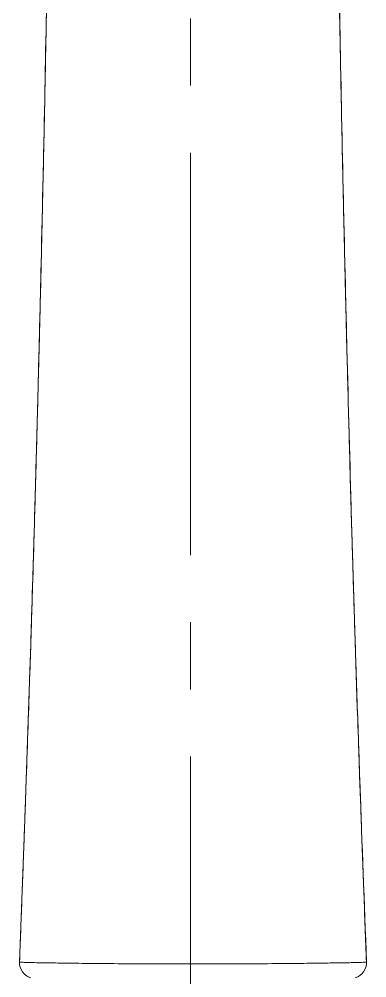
# Model space of a CAD drawing. Extents: x 900 to 2324, y -1513 to 827.
# Drawn here: x 1651.8 to 1684.7, y 394.4 to 485.2 of the extents above; entities that cross this region are included whole.
import ezdxf

# ---------------------------------------------------------------- set-up
doc = ezdxf.new("R2010")
doc.units = 0
doc.header["$LTSCALE"] = 4
doc.header["$MEASUREMENT"] = 0
doc.linetypes.add('CENTER2', pattern=[28.575, 19.05, -3.175, 3.175, -3.175])
doc.layers.add('1', color=7, linetype='CONTINUOUS')
doc.layers.add('Cneter', color=1, linetype='CENTER2', lineweight=13)

msp = doc.modelspace()

# ---------------------------------------------------------------- linework, layer by layer
at = {"layer": '1', "color": 7, "linetype": 'Continuous', "lineweight": 13}
msp.add_line((1651.874, 395.944), (1651.868, 395.943), dxfattribs=at)
at = {"layer": '1', "color": 7, "linetype": 'Continuous', "lineweight": 18}
msp.add_line((1684.676, 395.943), (1684.671, 395.944), dxfattribs=at)
for centre, major_axis, start_param, end_param in [((1653.366, 395.885), (0.339, 1.461), 1.760247, 3.078028), ((1683.179, 395.885), (-0.339, 1.461), 3.205157, 4.522938)]:
    msp.add_ellipse(centre, major_axis=major_axis, ratio=0.998873, start_param=start_param, end_param=end_param, dxfattribs=at)
for points, knots in [([(1654.786, 514.88), (1654.776, 513.473), (1654.745, 509.507), (1654.669, 502.304), (1654.518, 491.687), (1654.275, 478.164), (1653.961, 463.713), (1653.674, 452.049), (1653.444, 443.249), (1653.204, 434.696), (1652.852, 423.234), (1652.398, 409.943), (1652.039, 400.44), (1651.868, 395.943)], [0, 0, 0, 0, 0.04114, 0.114398, 0.202128, 0.329324, 0.467621, 0.566225, 0.617062, 0.682316, 0.773565, 0.892831, 1, 1, 1, 1]), ([(1654.769, 512.339), (1654.761, 511.324), (1654.742, 509.055), (1654.707, 505.641), (1654.667, 502.266), (1654.627, 499.184), (1654.586, 496.265), (1654.542, 493.336), (1654.494, 490.38), (1654.419, 485.942), (1654.309, 479.961), (1654.155, 472.377), (1653.986, 464.772), (1653.806, 457.189), (1653.619, 449.756), (1653.427, 442.552), (1653.271, 437.053), (1653.151, 433.019), (1653.063, 430.101), (1652.955, 426.649), (1652.826, 422.65), (1652.676, 418.135), (1652.504, 413.111), (1652.308, 407.584), (1652.097, 401.803), (1651.949, 397.864), (1651.875, 395.944)], [0, 0, 0, 0, 0.029961, 0.066537, 0.09853, 0.12594, 0.153106, 0.17966, 0.206525, 0.2337, 0.299572, 0.365841, 0.432218, 0.495649, 0.558948, 0.619591, 0.675719, 0.695502, 0.719435, 0.747804, 0.780603, 0.817823, 0.85867, 0.903758, 0.953076, 1, 1, 1, 1]), ([(1684.67, 395.944), (1684.587, 398.116), (1684.423, 402.462), (1684.196, 408.713), (1683.995, 414.425), (1683.828, 419.324), (1683.693, 423.425), (1683.58, 426.97), (1683.478, 430.241), (1683.379, 433.506), (1683.236, 438.352), (1683.057, 444.762), (1682.85, 452.684), (1682.661, 460.432), (1682.486, 467.976), (1682.331, 475.201), (1682.196, 482.04), (1682.105, 487.141), (1682.043, 490.822), (1682.001, 493.458), (1681.955, 496.544), (1681.906, 500.073), (1681.857, 503.999), (1681.812, 508.146), (1681.787, 510.943), (1681.776, 512.329)], [0, 0, 0, 0, 0.053068, 0.106225, 0.152842, 0.1929, 0.226384, 0.253585, 0.280159, 0.307049, 0.334253, 0.400178, 0.466478, 0.532857, 0.596297, 0.659604, 0.720253, 0.776356, 0.796087, 0.819949, 0.848258, 0.881011, 0.91821, 0.95907, 1, 1, 1, 1]), ([(1681.777, 512.34), (1681.826, 506.188), (1681.908, 499.75), (1682.168, 483.168), (1682.378, 472.794), (1682.879, 451.371), (1683.163, 440.451), (1683.848, 418.294), (1684.248, 407.105), (1684.676, 395.943)], [0, 0, 0, 0, 0.181839, 0.181839, 0.454559, 0.454559, 0.72728, 0.72728, 1, 1, 1, 1])]:
    msp.add_open_spline(points, degree=3, knots=knots, dxfattribs=at)
at = {"layer": '1', "color": 7, "linetype": 'Continuous', "lineweight": 13}
for points, knots in [([(1651.868, 395.943), (1651.934, 395.936), (1652.057, 395.923), (1652.518, 395.905), (1653.287, 395.883), (1654.491, 395.865), (1656.384, 395.837), (1658.651, 395.804), (1661.1, 395.793), (1663.212, 395.756), (1664.878, 395.781), (1666.513, 395.775), (1667.684, 395.776), (1668.272, 395.777)], [0, 0, 0, 0, 0.093015, 0.176086, 0.249241, 0.389891, 0.498789, 0.62386, 0.749001, 0.821378, 0.874389, 0.936919, 1, 1, 1, 1]), ([(1668.272, 395.777), (1668.859, 395.776), (1670.028, 395.775), (1671.662, 395.781), (1673.325, 395.757), (1675.434, 395.793), (1677.88, 395.804), (1680.143, 395.837), (1682.039, 395.865), (1683.389, 395.885), (1684.356, 395.915), (1684.564, 395.933), (1684.676, 395.943)], [0, 0, 0, 0, 0.062942, 0.125399, 0.178434, 0.250566, 0.375485, 0.50035, 0.6089, 0.749426, 0.863477, 1, 1, 1, 1])]:
    msp.add_open_spline(points, degree=3, knots=knots, dxfattribs=at)
at = {"layer": 'Cneter', "lineweight": 5, "ltscale": 0.5}
msp.add_line((1668.046, 148.694), (1668.046, 576.285), dxfattribs=at)

doc.saveas('drawing.dxf')
